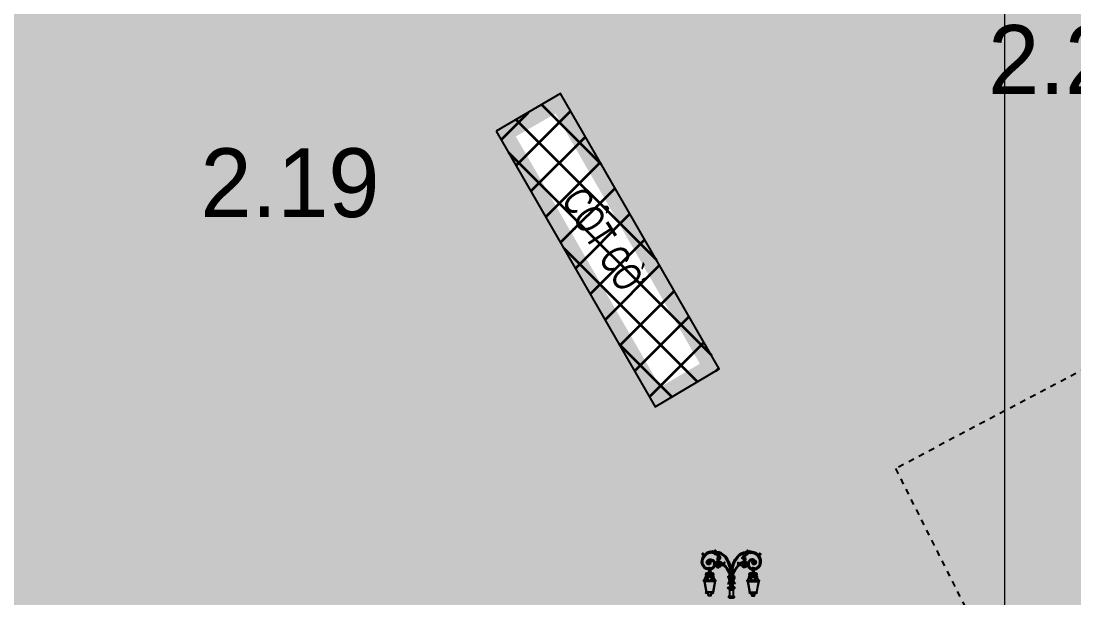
# Model space of a CAD drawing. Header units: millimetres. Extents: x 476643 to 477419, y 1110674 to 1111494.
# Drawn here: x 476876.51 to 476894.87, y 1111031.46 to 1111041.53 of the extents above; entities that cross this region are included whole.
import ezdxf

# ---------------------------------------------------------------- set-up
doc = ezdxf.new("R2010")
doc.units = ezdxf.units.MM
doc.header["$LTSCALE"] = 0.001
doc.header["$MEASUREMENT"] = 0
doc.linetypes.add('DASHED2', pattern=[0.375, 0.25, -0.125])
for name, color, linetype, lineweight in [('D-CONGTRINH', 7, 'Continuous', 15), ('HT_Text', 7, 'Continuous', 15), ('LUOI', 8, 'Continuous', 5)]:
    doc.layers.add(name, color=color, linetype=linetype, lineweight=lineweight)
for name, color, linetype in [('HT_Cao do', 7, 'Continuous'), ('HT_thuc vat', 3, 'Continuous'), ('Net manh', 252, 'Continuous'), ('THIETBI', 33, 'Continuous')]:
    doc.layers.add(name, color=color, linetype=linetype)
doc.styles.add('DIM', font='VAVON.TTF')

# ---------------------------------------------------------------- blocks, each defined once
blk = doc.blocks.new('QFE')
at = {"layer": 'THIETBI', "color": 35, "lineweight": -2, "true_color": 0xa87038}
for p, q in [((7833521, 3940338), (7833444, 3940338)), ((7833521, 3940331), (7833445, 3940331)), ((7833468, 3940380), (7833468, 3940348)), ((7833468, 3940380), (7833468, 3940347)), ((7833474, 3940382), (7833474, 3940347)), ((7833479, 3940385), (7833479, 3940348)), ((7833486, 3940385), (7833486, 3940348)), ((7833491, 3940382), (7833491, 3940347)), ((7833496, 3940380), (7833496, 3940347)), ((7834202, 3940338), (7834280, 3940338)), ((7834202, 3940331), (7834278, 3940331)), ((7833597, 3940195), (7833368, 3940195)), ((7833577, 3940207), (7833388, 3940207)), ((7833574, 3940189), (7833391, 3940189)), ((7833562, 3940267), (7833403, 3940267)), ((7833551, 3940276), (7833419, 3940276)), ((7834126, 3940195), (7834355, 3940195)), ((7834146, 3940207), (7834336, 3940207)), ((7834149, 3940189), (7834333, 3940189)), ((7834161, 3940267), (7834321, 3940267)), ((7834172, 3940276), (7834304, 3940276)), ((7833545, 3940004), (7833419, 3940004)), ((7833544, 3939995), (7833421, 3939995)), ((7833830, 3940046), (7833830, 3939951)), ((7833830, 3940046), (7833893, 3940046)), ((7833893, 3940046), (7833893, 3939951)), ((7834178, 3940004), (7834304, 3940004)), ((7834180, 3939995), (7834302, 3939995))]:
    blk.add_line(p, q, dxfattribs=at)
at = {"layer": 'THIETBI', "color": 35, "true_color": 0xa87038}
for p, q in [((7834227, 3940380), (7834227, 3940347)), ((7834232, 3940382), (7834232, 3940347)), ((7834237, 3940385), (7834237, 3940348)), ((7834245, 3940385), (7834245, 3940348)), ((7834249, 3940382), (7834249, 3940347)), ((7834255, 3940380), (7834255, 3940348)), ((7834255, 3940380), (7834255, 3940347))]:
    blk.add_line(p, q, dxfattribs=at)
at = {"layer": 'THIETBI', "color": 35, "lineweight": -2, "true_color": 0xa87038}
for points in [[(7833427, 3940661, -0.353262), (7833415, 3940651, -0.139748), (7833367, 3940662, -0.806847), (7833372, 3940678, 0.723686), (7833351, 3940666, 0.251861), (7833364, 3940651, 0.095726), (7833408, 3940644, 0.394592), (7833417, 3940652)], [(7833456, 3940678, -0.465554), (7833434, 3940672, 0.134027), (7833412, 3940674, 0.286078), (7833397, 3940663, 2.125003)], [(7833473, 3940683, -0.38797), (7833448, 3940680, 0.059411), (7833433, 3940685, 0.413091), (7833412, 3940674)], [(7833488, 3940687, -0.370345), (7833463, 3940687, 0.059101), (7833448, 3940693, 0.37824), (7833426, 3940685)], [(7833506, 3940689, -0.353507), (7833477, 3940693, 0.183216), (7833460, 3940701, 0.310057), (7833443, 3940694)], [(7833522, 3940689, -0.362856), (7833498, 3940695, 0.124479), (7833479, 3940706, 0.33864), (7833461, 3940701)], [(7833523, 3940697, -0.183873), (7833504, 3940707, 0.439186), (7833482, 3940706)], [(7833522, 3940710, 0.313361), (7833502, 3940709)], [(7833532, 3940714, 1), (7833522, 3940714), (7833522, 3940701)], [(7833532, 3940688, -1), (7833522, 3940688), (7833522, 3940701)], [(7833544, 3940714, -1), (7833554, 3940714), (7833554, 3940701)], [(7833544, 3940688, 1), (7833554, 3940688), (7833554, 3940701)], [(7833554, 3940714, 0.236417), (7833578, 3940724, 0.355517), (7833578, 3940737, -0.357659), (7833589, 3940716, -0.346564), (7833581, 3940709, 0.044289), (7833569, 3940708, -0.377494), (7833581, 3940662, 0.375058), (7833554, 3940689, 0.872055)], [(7833580, 3940696, -0.016213), (7833604, 3940651, 0.189261), (7833631, 3940627, 0.138391), (7833648, 3940626, 4.133376)], [(7833581, 3940709, -0.272622), (7833600, 3940690, 0.078301), (7833626, 3940646, 0.086567), (7833652, 3940625, 14.524247)], [(7833585, 3940711, -0.25183), (7833636, 3940676, 0.043039), (7833666, 3940619, 5.42602)], [(7833595, 3940709, -0.194984), (7833627, 3940666, 0.059088), (7833653, 3940625, 0.228317), (7833666, 3940619, 0.310763)], [(7833862, 3940068), (7833862, 3940363, 0.178826), (7833757, 3940632, 0.224593), (7833606, 3940704, 6.691776)], [(7833840, 3940291), (7833840, 3940362, 0.178986), (7833741, 3940618, 0.183875), (7833634, 3940680, 0.225194)], [(7833862, 3940046), (7833862, 3940363, -0.178826), (7833966, 3940632, -0.224593), (7834117, 3940704, -6.691776)], [(7833883, 3940291), (7833883, 3940362, -0.178986), (7833982, 3940618, -0.183875), (7834090, 3940680, -0.225194)], [(7834138, 3940711, 0.25183), (7834087, 3940676, -0.043039), (7834058, 3940619, -5.42602)], [(7834128, 3940709, 0.194984), (7834097, 3940666, -0.059088), (7834070, 3940625, -0.228317), (7834058, 3940619, -0.310763)], [(7834142, 3940709, 0.272622), (7834123, 3940690, -0.078301), (7834097, 3940646, -0.086567), (7834072, 3940625, -14.524247)], [(7834143, 3940696, 0.016213), (7834119, 3940651, -0.189261), (7834093, 3940627, -0.138391), (7834075, 3940626, -4.133376)], [(7833466, 3940395, -0.380071), (7833343, 3940522, -0.19648), (7833381, 3940646, -0.458748)], [(7833458, 3940417, -0.356823), (7833364, 3940523, -0.218743), (7833406, 3940643)], [(7833442, 3940669, -0.348519), (7833421, 3940662, 0.153989), (7833397, 3940663, 0.191715), (7833386, 3940654, 2.215469)], [(7833454, 3940520, -0.254389), (7833448, 3940514, -0.229188), (7833430, 3940521, -0.229188), (7833448, 3940528, -0.254389), (7833454, 3940523)], [(7833432, 3940532, -0.564018), (7833554, 3940556, -0.155755), (7833579, 3940500, -0.224227)], [(7833457, 3940528, -0.254389), (7833448, 3940529, -0.229188), (7833440, 3940546, -0.229188), (7833458, 3940539, -0.254389), (7833459, 3940530)], [(7833459, 3940512, -0.254389), (7833458, 3940504, -0.229188), (7833440, 3940496, -0.229188), (7833448, 3940514, -0.254389), (7833457, 3940515)], [(7833464, 3940532, -0.254389), (7833458, 3940539, -0.229188), (7833465, 3940556, -0.229188), (7833472, 3940539, -0.254389), (7833467, 3940532)], [(7833467, 3940510, -0.254389), (7833472, 3940504, -0.229188), (7833465, 3940486, -0.229188), (7833458, 3940504, -0.254389), (7833464, 3940510)], [(7833472, 3940530, -0.254389), (7833473, 3940539, -0.229188), (7833490, 3940546, -0.229188), (7833483, 3940529, -0.254389), (7833474, 3940528)], [(7833474, 3940515, -0.254389), (7833483, 3940514, -0.229188), (7833490, 3940496, -0.229188), (7833473, 3940504, -0.254389), (7833472, 3940512)], [(7833473, 3940555, -0.512619), (7833557, 3940500, -0.015547)], [(7833476, 3940523, -0.254389), (7833483, 3940528, -0.229188), (7833500, 3940521, -0.229188), (7833483, 3940514, -0.254389), (7833476, 3940520)], [(7833579, 3940485, 0.110988), (7833586, 3940463, 0.152829), (7833608, 3940439, 0.502542), (7833671, 3940462, 0.37374), (7833649, 3940495, 1.160145), (7833645, 3940462, 0.687118)], [(7833625, 3940542, 0.315911), (7833580, 3940500, 0.152829)], [(7833601, 3940500, -0.297688), (7833630, 3940524, -0.14348), (7833668, 3940517, -0.096496), (7833712, 3940484, 0.438011), (7833691, 3940470, -0.279297), (7833738, 3940459, -0.205795)], [(7833655, 3940539, -0.152273), (7833632, 3940584, -0.336534), (7833645, 3940610, -0.465355), (7833665, 3940603, 1.036364), (7833655, 3940584, 0.508027), (7833673, 3940594, 0.582864), (7833635, 3940623, 0.287455), (7833614, 3940586, 0.200707), (7833637, 3940542, 6.479291)], [(7833840, 3940319, 0.103279), (7833751, 3940471, -0.370587), (7833750, 3940523, 0.569422), (7833726, 3940488, 0.27295), (7833625, 3940542, 0.385905)], [(7833883, 3940319, -0.103279), (7833972, 3940471, 0.370587), (7833973, 3940523, -0.569422), (7833998, 3940488, -0.27295), (7834099, 3940542, -0.385905)], [(7834122, 3940500, 0.297688), (7834093, 3940524, 0.14348), (7834055, 3940517, 0.096496), (7834011, 3940484, -0.438011), (7834032, 3940470, 0.279297), (7833986, 3940459, 0.205795)], [(7834068, 3940539, 0.152273), (7834091, 3940584, 0.336534), (7834078, 3940610, 0.465355), (7834058, 3940603, -1.036364), (7834069, 3940584, -0.508027), (7834050, 3940594, -0.582864), (7834089, 3940623, -0.287455), (7834109, 3940586, -0.200707), (7834087, 3940542, -6.479291)], [(7834144, 3940485, -0.110988), (7834137, 3940463, -0.152829), (7834115, 3940439, -0.502542), (7834053, 3940462, -0.37374), (7834074, 3940495, -1.160145), (7834078, 3940462, -0.687118)], [(7834099, 3940542, -0.315911), (7834143, 3940500, -0.152829)], [(7833465, 3940425, 0.805324), (7833458, 3940422, 0.099459), (7833461, 3940408, -0.065412), (7833468, 3940380)], [(7833474, 3940424, 0.591187), (7833466, 3940426, 0.270977), (7833465, 3940420, -0.000807), (7833471, 3940394, -0.009319), (7833474, 3940382)], [(7833482, 3940429, 0.354429), (7833474, 3940422, 0.055025), (7833474, 3940405, -0.025376), (7833479, 3940385, -169.677483)], [(7833482, 3940429, -0.354429), (7833491, 3940422, -0.055025), (7833490, 3940405, 0.025376), (7833486, 3940385, 169.677483)], [(7833491, 3940424, -0.591187), (7833499, 3940426, -0.270977), (7833500, 3940420, 0.000807), (7833493, 3940394, 0.009319), (7833491, 3940382)], [(7833500, 3940425, -0.805324), (7833507, 3940422, -0.099459), (7833504, 3940408, 0.065412), (7833496, 3940380)], [(7833579, 3940485, -0.108899), (7833568, 3940443, -0.224227), (7833501, 3940396, -0.004019), (7833500, 3940396, -0.366728)], [(7833557, 3940485, -0.278421), (7833509, 3940420, -0.004523), (7833507, 3940420, -0.218743)], [(7833645, 3940462, -0.576772), (7833639, 3940479, -0.431015), (7833649, 3940480, -0.654899), (7833639, 3940453, -0.38176), (7833600, 3940485, -0.039915)], [(7833738, 3940459, -0.097593), (7833837, 3940294)], [(7833986, 3940459, 0.097593), (7833886, 3940294)], [(7834078, 3940462, 0.576772), (7834084, 3940479, 0.431015), (7834074, 3940480, 0.654899), (7834085, 3940453, 0.38176), (7834123, 3940485, 0.039915)], [(7833817, 3940227, -0.470369), (7833791, 3940154, 0.318304)], [(7833791, 3940154, 0.36395), (7833831, 3940165, 0.171382), (7833841, 3940201, -3.68517)], [(7833841, 3940192, -0.001202), (7833845, 3940179, -0.10896), (7833847, 3940100, -0.148615), (7833829, 3940067, -0.549686), (7833801, 3940075, -0.452545), (7833814, 3940092, -0.57067), (7833824, 3940077, -0.958324), (7833811, 3940082, -0.207016), (7833819, 3940090)], [(7833834, 3940282, 1.045083), (7833834, 3940266, 0.394918), (7833845, 3940277, 0.482676), (7833822, 3940297, 0.365775), (7833807, 3940280, 0.167234)], [(7833834, 3940267, 0.685844), (7833849, 3940244, -0.390926), (7833828, 3940240, -0.277375), (7833807, 3940282, 1.412206)], [(7833808, 3940271, 0.144906), (7833818, 3940226, -0.000675), (7833819, 3940223, -0.151301)], [(7833830, 3940162, -0.184179), (7833825, 3940079)], [(7833827, 3940241, 0.148782), (7833840, 3940212, 0.252217), (7833854, 3940207, -0.491737), (7833830, 3940206)], [(7833896, 3940241, -0.148782), (7833884, 3940212, -0.252217), (7833869, 3940207, 0.491737), (7833893, 3940206)], [(7833883, 3940192, 0.001202), (7833878, 3940179, 0.10896), (7833876, 3940100, 0.148615), (7833894, 3940067, 0.549686), (7833923, 3940075, 0.452545), (7833910, 3940092, 0.57067), (7833899, 3940077, 0.958324), (7833912, 3940082, 0.207016), (7833905, 3940090)], [(7833890, 3940267, -0.685844), (7833875, 3940244, 0.390926), (7833895, 3940240, 0.277375), (7833916, 3940282, -1.412206)], [(7833889, 3940282, -1.045083), (7833890, 3940266, -0.394918), (7833878, 3940277, -0.482676), (7833902, 3940297, -0.365775), (7833916, 3940280, -0.167234)], [(7833932, 3940154, -0.36395), (7833892, 3940165, -0.171382), (7833882, 3940201, 3.68517)], [(7833893, 3940162, 0.184179), (7833898, 3940079)], [(7833906, 3940227, 0.470369), (7833932, 3940154, -0.318304)], [(7833915, 3940271, -0.144906), (7833906, 3940226, 0.000675), (7833904, 3940223, 0.151301)], [(7833820, 3939928, 0.207336), (7833830, 3939951, 0.037455)], [(7833904, 3939928, -0.207336), (7833893, 3939951, -0.037455)], [(7833814, 3939925), (7833909, 3939925, -0.414214)], [(7833909, 3939915), (7833814, 3939915, -0.414214)], [(7833817, 3939912, -0.390546), (7833814, 3939915, 3.518269)], [(7833814, 3939915), (7833814, 3939915, 0.414214)], [(7833906, 3939912), (7833817, 3939912, -0.414214)], [(7833825, 3939902, 0.20126), (7833817, 3939912, 4.529458)], [(7833825, 3939902), (7833898, 3939902, -0.414214)], [(7833898, 3939902, -0.20126), (7833906, 3939912, -4.529458)], [(7833906, 3939912, 0.390546), (7833909, 3939915, -3.518269)]]:
    blk.add_lwpolyline(points, format="xyb", dxfattribs=at)
for points in [[(7833532, 3940719), (7833532, 3940683)], [(7833544, 3940719), (7833544, 3940683)], [(7833544, 3940710), (7833544, 3940701)], [(7833603, 3940485), (7833556, 3940485)], [(7834120, 3940485), (7834168, 3940485)], [(7833368, 3940195), (7833388, 3940207)], [(7833368, 3940195), (7833388, 3940207)], [(7833378, 3940203), (7833377, 3940201), (7833383, 3940201), (7833381, 3940203)], [(7833384, 3940195), (7833421, 3939995)], [(7833388, 3940207), (7833412, 3940267)], [(7833390, 3940195), (7833425, 3940004)], [(7833403, 3940267), (7833414, 3940276)], [(7833403, 3940267), (7833414, 3940276)], [(7833415, 3940279), (7833413, 3940276), (7833419, 3940276), (7833417, 3940279)], [(7833525, 3940292), (7833444, 3940292), (7833440, 3940292)], [(7833575, 3940195), (7833540, 3940004)], [(7833581, 3940195), (7833544, 3939995)], [(7833550, 3940279), (7833552, 3940276), (7833546, 3940276), (7833547, 3940279)], [(7833562, 3940267), (7833551, 3940276)], [(7833577, 3940207), (7833553, 3940267)], [(7833597, 3940195), (7833577, 3940207)], [(7833587, 3940203), (7833588, 3940201), (7833582, 3940201), (7833584, 3940203)], [(7834126, 3940195), (7834146, 3940207)], [(7834126, 3940195), (7834146, 3940207)], [(7834137, 3940203), (7834135, 3940201), (7834141, 3940201), (7834140, 3940203)], [(7834142, 3940195), (7834180, 3939995)], [(7834146, 3940207), (7834170, 3940267)], [(7834148, 3940195), (7834184, 3940004)], [(7834161, 3940267), (7834172, 3940276)], [(7834173, 3940279), (7834171, 3940276), (7834177, 3940276), (7834176, 3940279)], [(7834199, 3940292), (7834280, 3940292), (7834283, 3940292)], [(7834334, 3940195), (7834298, 3940004)], [(7834340, 3940195), (7834302, 3939995)], [(7834309, 3940279), (7834310, 3940276), (7834304, 3940276), (7834306, 3940279)], [(7834321, 3940267), (7834310, 3940276)], [(7834321, 3940267), (7834310, 3940276)], [(7834336, 3940207), (7834312, 3940267)], [(7834355, 3940195), (7834336, 3940207)], [(7834345, 3940203), (7834347, 3940201), (7834341, 3940201), (7834342, 3940203)], [(7833835, 3940046), (7833835, 3940073)], [(7833888, 3940046), (7833888, 3940073)], [(7833814, 3939915), (7833909, 3939915)]]:
    blk.add_lwpolyline(points, dxfattribs=at)
at = {"layer": 'THIETBI', "color": 35, "true_color": 0xa87038}
for points in [[(7834169, 3940714, -0.236417), (7834145, 3940724, -0.355517), (7834145, 3940737, 0.357659), (7834134, 3940716, 0.346564), (7834142, 3940709, -0.044289), (7834154, 3940708, 0.377494), (7834143, 3940662, -0.375058), (7834169, 3940689, -0.872055)], [(7834180, 3940714, 1), (7834170, 3940714), (7834170, 3940701)], [(7834180, 3940688, -1), (7834170, 3940688), (7834170, 3940701)], [(7834191, 3940714, -1), (7834201, 3940714), (7834201, 3940701)], [(7834191, 3940688, 1), (7834201, 3940688), (7834201, 3940701)], [(7834200, 3940697, 0.183873), (7834219, 3940707, -0.439186), (7834242, 3940706)], [(7834201, 3940710, -0.313361), (7834222, 3940709)], [(7834201, 3940689, 0.362856), (7834225, 3940695, -0.124479), (7834244, 3940706, -0.33864), (7834262, 3940701)], [(7834217, 3940689, 0.353507), (7834246, 3940693, -0.183216), (7834264, 3940701, -0.310057), (7834280, 3940694)], [(7834236, 3940687, 0.370345), (7834260, 3940687, -0.059101), (7834275, 3940693, -0.37824), (7834297, 3940685)], [(7834251, 3940683, 0.38797), (7834275, 3940680, -0.059411), (7834291, 3940685, -0.413091), (7834312, 3940674)], [(7834267, 3940678, 0.465554), (7834290, 3940672, -0.134027), (7834312, 3940674, -0.286078), (7834326, 3940663, -2.125003)], [(7834296, 3940661, 0.353262), (7834308, 3940651, 0.139748), (7834356, 3940662, 0.806847), (7834351, 3940678, -0.723686), (7834372, 3940666, -0.251861), (7834359, 3940651, -0.095726), (7834315, 3940644, -0.394592), (7834306, 3940652)], [(7834292, 3940532, 0.564018), (7834170, 3940556, 0.155755), (7834145, 3940500, 0.224227)], [(7834251, 3940555, 0.512619), (7834166, 3940500, 0.015547)], [(7834247, 3940523, 0.254389), (7834240, 3940528, 0.229188), (7834223, 3940521, 0.229188), (7834240, 3940514, 0.254389), (7834247, 3940520)], [(7834252, 3940530, 0.254389), (7834251, 3940539, 0.229188), (7834233, 3940546, 0.229188), (7834241, 3940529, 0.254389), (7834249, 3940528)], [(7834249, 3940515, 0.254389), (7834241, 3940514, 0.229188), (7834233, 3940496, 0.229188), (7834251, 3940504, 0.254389), (7834252, 3940512)], [(7834260, 3940532, 0.254389), (7834265, 3940539, 0.229188), (7834258, 3940556, 0.229188), (7834251, 3940539, 0.254389), (7834256, 3940532)], [(7834256, 3940510, 0.254389), (7834251, 3940504, 0.229188), (7834258, 3940486, 0.229188), (7834265, 3940504, 0.254389), (7834260, 3940510)], [(7834257, 3940395, 0.380071), (7834381, 3940522, 0.19648), (7834343, 3940646, 0.458748)], [(7834267, 3940528, 0.254389), (7834275, 3940529, 0.229188), (7834283, 3940546, 0.229188), (7834266, 3940539, 0.254389), (7834265, 3940530)], [(7834265, 3940512, 0.254389), (7834266, 3940504, 0.229188), (7834283, 3940496, 0.229188), (7834275, 3940514, 0.254389), (7834267, 3940515)], [(7834265, 3940417, 0.356823), (7834359, 3940523, 0.218743), (7834317, 3940643)], [(7834269, 3940520, 0.254389), (7834276, 3940514, 0.229188), (7834293, 3940521, 0.229188), (7834276, 3940528, 0.254389), (7834269, 3940523)], [(7834282, 3940669, 0.348519), (7834303, 3940662, -0.153989), (7834327, 3940663, -0.191715), (7834337, 3940654, -2.215469)], [(7834144, 3940485, 0.108899), (7834155, 3940443, 0.224227), (7834222, 3940396, 0.004019), (7834224, 3940396, 0.366728)], [(7834166, 3940485, 0.278421), (7834214, 3940420, 0.004523), (7834216, 3940420, 0.218743)], [(7834223, 3940425, 0.805324), (7834216, 3940422, 0.099459), (7834220, 3940408, -0.065412), (7834227, 3940380)], [(7834233, 3940424, 0.591187), (7834225, 3940426, 0.270977), (7834223, 3940420, -0.000807), (7834230, 3940394, -0.009319), (7834232, 3940382)], [(7834241, 3940429, 0.354429), (7834232, 3940422, 0.055025), (7834233, 3940405, -0.025376), (7834237, 3940385, -169.677483)], [(7834241, 3940429, -0.354429), (7834250, 3940422, -0.055025), (7834249, 3940405, 0.025376), (7834245, 3940385, 169.677483)], [(7834249, 3940424, -0.591187), (7834257, 3940426, -0.270977), (7834259, 3940420, 0.000807), (7834252, 3940394, 0.009319), (7834249, 3940382)], [(7834258, 3940425, -0.805324), (7834266, 3940422, -0.099459), (7834262, 3940408, 0.065412), (7834255, 3940380)]]:
    blk.add_lwpolyline(points, format="xyb", dxfattribs=at)
for points in [[(7834180, 3940719), (7834180, 3940683)], [(7834180, 3940710), (7834180, 3940701)], [(7834191, 3940719), (7834191, 3940683)]]:
    blk.add_lwpolyline(points, dxfattribs=at)
at = {"layer": 'THIETBI', "color": 35, "lineweight": -2, "true_color": 0xa87038}
for points in [[(7833603, 3940500, -1), (7833603, 3940493), (7833556, 3940493, -1), (7833556, 3940500)], [(7834120, 3940500, 1), (7834120, 3940493), (7834168, 3940493, 1), (7834168, 3940500)]]:
    blk.add_lwpolyline(points, format="xyb", close=True, dxfattribs=at)
for points in [[(7833504, 3939951), (7833504, 3939942), (7833461, 3939942), (7833461, 3939951)], [(7834220, 3939951), (7834220, 3939942), (7834262, 3939942), (7834262, 3939951)], [(7833909, 3939925), (7833814, 3939925), (7833814, 3939928), (7833909, 3939928)]]:
    blk.add_lwpolyline(points, close=True, dxfattribs=at)
for centre, radius in [((7833465, 3940521), 35.1), ((7833465, 3940521), 10.9), ((7833380, 3940207), 3.81), ((7833416, 3940282), 3.81), ((7833549, 3940282), 3.81), ((7833585, 3940207), 3.81), ((7834138, 3940207), 3.81), ((7834174, 3940282), 3.81), ((7834307, 3940282), 3.81), ((7834344, 3940207), 3.81), ((7833422, 3939989), 5.03), ((7833543, 3939989), 5.03), ((7834181, 3939989), 5.03), ((7834301, 3939989), 5.03)]:
    blk.add_circle(centre, radius, dxfattribs=at)
at = {"layer": 'THIETBI', "color": 35, "true_color": 0xa87038}
for radius in [35.1, 10.9]:
    blk.add_circle((7834258, 3940521), radius, dxfattribs=at)
at = {"layer": 'THIETBI', "color": 35, "lineweight": -2, "true_color": 0xa87038}
for centre, radius, start, end in [((7833538, 3940719), 5.76, 0, 180), ((7833538, 3940683), 5.76, 180, 0), ((7833556, 3940489), 3.83, 90, 270), ((7833603, 3940489), 3.83, 270, 90), ((7834120, 3940489), 3.83, 90, 270), ((7833444, 3940335), 3.23, 101.4699, 258.5301), ((7833433, 3940313), 22.4, 295.6216, 57.2183), ((7833482, 3940281), 66.9, 57.8027, 122.1973), ((7833532, 3940313), 22.4, 122.7817, 244.3784), ((7833521, 3940335), 3.23, 281.4699, 78.5301), ((7834203, 3940335), 3.23, 101.4699, 258.5301), ((7834191, 3940313), 22.4, 295.6216, 57.2183), ((7834241, 3940281), 66.9, 57.8027, 122.1973), ((7834290, 3940313), 22.4, 122.7817, 244.3784), ((7834279, 3940335), 3.23, 281.4699, 78.5301), ((7833442, 3940268), 24.3, 94.2982, 160.9355), ((7833523, 3940268), 24.3, 19.0645, 85.7018), ((7834200, 3940268), 24.3, 94.2982, 160.9355), ((7834281, 3940268), 24.3, 19.0645, 85.7018), ((7833410, 3939935), 61.2, 15.5429, 79.586), ((7833410, 3939935), 53.7, 17.7828, 72.5705), ((7833555, 3939935), 61.2, 100.414, 164.4571), ((7833555, 3939935), 53.7, 107.4295, 162.2172), ((7834168, 3939935), 61.2, 15.5429, 79.586), ((7834168, 3939935), 53.7, 17.7828, 72.5705), ((7834313, 3939935), 61.2, 100.414, 164.4571), ((7834313, 3939935), 53.7, 107.4295, 162.2172), ((7833814, 3939920), 4.75, 89.5095, 270.4905), ((7833909, 3939920), 4.75, 269.5095, 90.4905)]:
    blk.add_arc(centre, radius, start, end, dxfattribs=at)
at = {"layer": 'THIETBI', "color": 35, "true_color": 0xa87038}
for centre, radius, start, end in [((7834185, 3940719), 5.76, 0, 180), ((7834185, 3940683), 5.76, 180, 0), ((7834168, 3940489), 3.83, 270, 90)]:
    blk.add_arc(centre, radius, start, end, dxfattribs=at)
blk = doc.blocks.new('fff')
at = {"color": 252, "linetype": 'DASHED2'}
blk.add_lwpolyline([(476921.753, 1111020.628), (476909.403, 1111043.046), (476891.759, 1111033.716), (476895.645, 1111025.976), (476904.516, 1111010.616), (476921.753, 1111020.628)], dxfattribs=at)
blk.add_lwpolyline([(476884.794, 1111039.607), (476887.566, 1111034.798), (476888.685, 1111035.458), (476885.914, 1111040.267), (476884.794, 1111039.607)])
at = {"linetype": 'ByBlock', "xscale": 0.0009999999892897904, "yscale": 0.0009999999310821295, "zscale": 0.001}
blk.add_blockref('QFE', (469055.034, 1107091.557), dxfattribs=at)
at = {"layer": 'HT_Cao do', "color": 0}
for s, p in [('2.24', (476893.375, 1111040.259)), ('2.19', (476879.635, 1111038.108))]:
    blk.add_text(s, height=1.2, dxfattribs=at).set_placement(p)
at = {"layer": 'HT_Text', "color": 9, "style": 'DIM', "width": 0.75}
blk.add_text('COÄT CÔØ', height=0.5, rotation=302.5534, dxfattribs=at).set_placement((476885.917, 1111038.41))

msp = doc.modelspace()

# ---------------------------------------------------------------- hatches: boundary and pattern name
at = {"layer": 'HT_thuc vat', "lineweight": 35}
h = msp.add_hatch(dxfattribs=at)
h.set_pattern_fill('ANSI37', color=3, scale=4, style=0)
h.set_pattern_definition([(45, (0, 0), (-0.3535533906, 0.3535533906), []), (135, (0, 0), (-0.3535533906, -0.3535533906), [])])
h.paths.add_polyline_path([(476884.794, 1111039.607), (476885.92, 1111040.256), (476888.685, 1111035.458), (476887.566, 1111034.798)])
h.paths.add_polyline_path([(476886.23, 1111028.286), (476891.078, 1111031.067), (476892.329, 1111029.061), (476887.414, 1111026.204)])
h.paths.add_polyline_path([(476895.645, 1111025.976), (476893.406, 1111024.763), (476897.188, 1111017.781), (476895.006, 1111016.265), (476896.225, 1111014.122), (476881.249, 1111005.563), (476879.922, 1111007.612), (476877.458, 1111006.59), (476873.431, 1111013.281), (476871.516, 1111012.106), (476883.185, 1110993.083), (476908.962, 1111002.865)])
edge = h.paths.add_edge_path(flags=17)
edge.add_line((476890.066, 1111023.116), (476876.18, 1111015.042))
edge.add_arc((476883.029, 1111019.241), 8.033, 211.5116, 388.8374)
h.paths.add_polyline_path([(476877.628, 1111023.307), (476882.474, 1111026.128), (476883.583, 1111023.933), (476878.736, 1111021.112)])
h.paths.add_polyline_path([(476868.952, 1111018.164), (476873.798, 1111020.986), (476875.057, 1111018.872), (476870.06, 1111015.969)])
at = {"layer": 'Net manh', "lineweight": 35}
h = msp.add_hatch(dxfattribs=at)
h.set_pattern_fill('AR-CONC', color=256, scale=0.5, style=0)
h.set_pattern_definition([(50, (0, 0), (3.586300913, -0.313760675), [0.375, -4.125]), (355, (0, 0), (-0.693756668, 3.760960669), [0.3, -3.3]), (100.4514, (0.299, -0.026), (2.892546909, 3.44719771), [0.31870095, -3.50571056]), (46.1842, (0, 1), (5.336205243, -0.827595072), [0.5625, -6.1875]), (96.6356, (0.4447, 0.931), (4.673313528, 4.870589355), [0.47805144, -5.258565]), (351.1842, (0, 1), (4.673309726, 4.870593005), [0.45, -4.95]), (21, (0.5, 0.75), (2.9845352606, -2.013094453), [0.375, -4.125]), (326, (0.5, 0.75), (1.21657666, 3.625750225), [0.3, -3.3]), (71.4514, (0.7487, 0.5822), (4.201113143, 1.612652484), [0.31870095, -3.50571056]), (37.5, (0, 0), (0.0607992766, 1.6644692692), [0, -3.26, 0, -3.35, 0, -3.3125]), (7.5, (0, 0), (1.3153476872, 1.9720585594), [0, -1.91, 0, -3.185, 0, -1.2625]), (327.5, (-1.115, 0), (2.6691121809, -0.1127743587), [0, -1.25, 0, -3.9, 0, -5.175]), (317.5, (-1.615, 0), (2.9159308467, 0.5005249117), [0, -1.625, 0, -2.59, 0, -3.675])])
h.paths.add_polyline_path([(476919.678, 1111195.132), (476905.27, 1111199.62), (476881.222, 1111180.988), (476884.014, 1111178.421), (476902.256, 1111190.409), (476906.86, 1111192.769), (476911.002, 1111193.185), (476915.048, 1111192.495), (476920.517, 1111187.834), (476931.722, 1111168.994), (476941.973, 1111151.665), (476953.389, 1111131.366), (476950.775, 1111129.895), (476939.374, 1111150.166), (476929.141, 1111167.464), (476921.533, 1111180.257), (476921.365, 1111180.142), (476928.61, 1111167.489), (476924.343, 1111164.877), (476917.231, 1111177.299), (476921.533, 1111180.257), (476918.192, 1111185.873), (476913.73, 1111189.676), (476910.898, 1111190.16), (476907.724, 1111189.84), (476903.863, 1111187.862), (476886.623, 1111176.533), (476920.603, 1111118.895), (476910.93, 1111113.044), (476881.317, 1111164.882), (476878.227, 1111169.217), (476828.871, 1111130.109), (476827.008, 1111132.461), (476876.483, 1111171.663), (476875.85, 1111172.552), (476873.947, 1111174.758), (476815.257, 1111128.255), (476815.401, 1111128.064), (476820.193, 1111131.675), (476824.768, 1111125.606), (476819.977, 1111121.994), (476815.257, 1111128.255), (476807.492, 1111122.102), (476804.733, 1111107.368), (476808.152, 1111109.444), (476812.304, 1111102.606), (476808.885, 1111100.53), (476817.696, 1111084.597), (476828.197, 1111067.575), (476854.923, 1111021.873), (476859.969, 1111013.191), (476861.548, 1111014.332), (476860.359, 1111015.977), (476861.699, 1111016.816), (476866.777, 1111009.791), (476863.593, 1111008.022), (476874.683, 1110988.82), (476875.25, 1110989.142), (476870.843, 1110996.461), (476875.336, 1110999.132), (476880.206, 1110991.953), (476883.185, 1110993.083), (476871.516, 1111012.106), (476873.431, 1111013.281), (476877.458, 1111006.59), (476879.922, 1111007.612), (476881.249, 1111005.563), (476896.225, 1111014.122), (476895.006, 1111016.265), (476897.188, 1111017.781), (476893.406, 1111024.763), (476895.645, 1111025.976), (476908.962, 1111002.865), (476917.791, 1111006.216), (476936.102, 1111017.449), (476998.747, 1111051.459), (476995.68, 1111063.601)])
h.paths.add_polyline_path([(476958.847, 1111107.758, -0.265969), (476960.222, 1111111.338, -1.094375), (476964.527, 1111104.968), (476984.511, 1111071.014, -1), (476988.411, 1111064.351, -0.523531), (476982.658, 1111067.025, -0.350846), (476925.84, 1111033.599, -0.510479), (476925.233, 1111027.376, -0.133155), (476923.283, 1111026.848, -0.721058), (476920.97, 1111033.797, -0.02831), (476921.334, 1111034.039), (476901.434, 1111068.041, -0.133155), (476899.484, 1111067.512, -0.721058), (476897.17, 1111074.462, -0.45613), (476902.868, 1111073.229, -0.336636)], flags=16)
h.paths.add_polyline_path([(476924.562, 1111118.778), (476916.356, 1111132.961), (476939.23, 1111145.036), (476946.731, 1111131.546)], flags=16)
h.paths.add_polyline_path([(476913.506, 1111131.652), (476892.287, 1111168.711), (476914.554, 1111181.381), (476924.45, 1111164.097), (476935.773, 1111144.322)], flags=16)
h.paths.add_polyline_path([(476936.028, 1111144.479), (476925.093, 1111163.577), (476929.359, 1111166.19), (476940.294, 1111147.091)], flags=16)
h.paths.add_polyline_path([(476911.398, 1111111.388), (476874.597, 1111090.088), (476881.405, 1111078.326), (476869.329, 1111071.303), (476881.264, 1111050.782), (476878.824, 1111049.354), (476874.691, 1111056.137), (476872.283, 1111055.014), (476871.044, 1111057.145), (476856.112, 1111048.508), (476857.216, 1111046.33), (476855.093, 1111044.715), (476858.85, 1111037.869), (476856.677, 1111036.48), (476844.89, 1111057.09), (476844.86, 1111057.073), (476815.425, 1111108.085), (476852.179, 1111128.965), (476845.072, 1111141.285), (476863.526, 1111151.848), (476882.531, 1111162.098)], flags=16)
h.paths.add_polyline_path([(476909.78, 1111179.873), (476895.871, 1111171.858), (476891.877, 1111178.789), (476905.786, 1111186.804)], flags=16)
h.paths.add_polyline_path([(476882.248, 1111046.634), (476883.378, 1111044.561), (476878.312, 1111041.583), (476877.182, 1111043.656)], flags=16)
h.paths.add_polyline_path([(476885.92, 1111040.256), (476888.685, 1111035.458), (476887.566, 1111034.798), (476884.794, 1111039.607)], flags=16)
h.paths.add_polyline_path([(476875.915, 1111047.644), (476862.029, 1111039.571, -0.988086)], flags=16)
h.paths.add_polyline_path([(476891.078, 1111031.067), (476892.329, 1111029.061), (476887.414, 1111026.204), (476886.23, 1111028.286)], flags=16)
h.paths.add_polyline_path([(476842.904, 1111126.475), (476833.987, 1111121.522), (476831.884, 1111125.215), (476840.801, 1111130.168)], flags=16)
h.paths.add_polyline_path([(476873.609, 1111041.58), (476874.794, 1111039.559), (476869.651, 1111036.476), (476868.502, 1111038.63)], flags=16)
h.paths.add_polyline_path([(476890.066, 1111023.116, -0.976932), (476876.18, 1111015.042)], flags=16)
h.paths.add_polyline_path([(476882.474, 1111026.128), (476883.583, 1111023.933), (476878.736, 1111021.112), (476877.628, 1111023.307)], flags=16)
h.paths.add_polyline_path([(476833.068, 1111119.637), (476818.39, 1111110.963), (476815.846, 1111115.268), (476830.524, 1111123.942)], flags=16)
h.paths.add_polyline_path([(476864.981, 1111036.611), (476866.198, 1111034.494), (476861.025, 1111031.519), (476859.834, 1111033.655)], flags=16)
h.paths.add_polyline_path([(476873.798, 1111020.986), (476875.057, 1111018.872), (476870.06, 1111015.969), (476868.952, 1111018.164)], flags=16)

# ---------------------------------------------------------------- linework, layer by layer
at = {"layer": 'D-CONGTRINH', "lineweight": 35, "const_width": 0.5}
for points in [[(476877.182, 1111043.656), (476882.248, 1111046.634), (476883.378, 1111044.561), (476878.312, 1111041.583)], [(476884.794, 1111039.607), (476885.92, 1111040.256), (476888.685, 1111035.458), (476887.566, 1111034.798)]]:
    msp.add_lwpolyline(points, close=True, dxfattribs=at)
at = {"layer": 'LUOI'}
msp.add_line((476893.658, 1111494), (476893.658, 1110674), dxfattribs=at)

# ---------------------------------------------------------------- block references
at = {"lineweight": 35}
msp.add_blockref('fff', (0, 0), dxfattribs=at)

doc.saveas('drawing.dxf')
